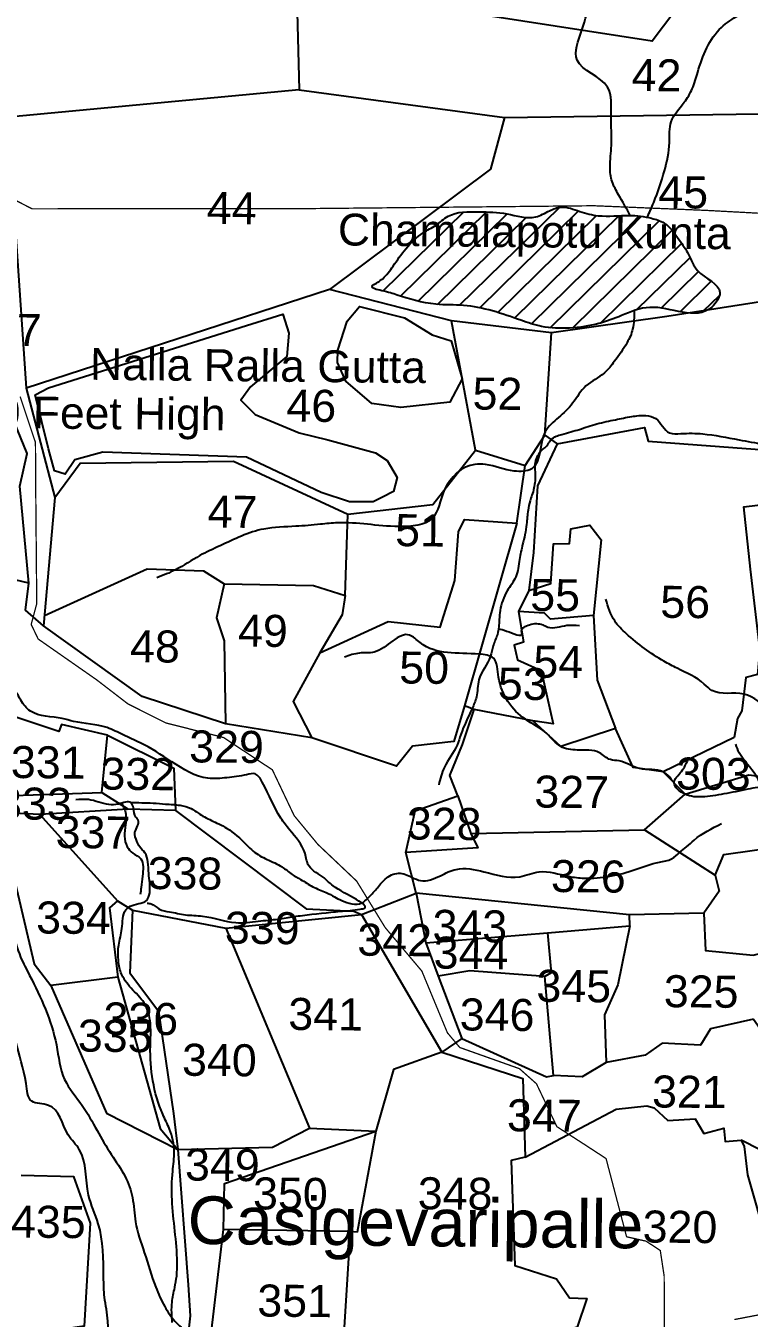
# Model space of a CAD drawing. Header units: feet. Extents: x 818823 to 828518, y 1577598 to 1585637.
# Drawn here: x 822001 to 822561, y 1581883 to 1582884 of the extents above; entities that cross this region are included whole.
import ezdxf
from ezdxf.enums import TextEntityAlignment as Align

# ---------------------------------------------------------------- set-up
doc = ezdxf.new("R2010")
doc.units = ezdxf.units.FT
doc.header["$LTSCALE"] = 15
doc.header["$MEASUREMENT"] = 0
doc.linetypes.add('HIDDEN2', pattern=[0.1875, 0.125, -0.0625])
for name, color, linetype in [('HILL', 17, 'Continuous'), ('PLOT', 7, 'Continuous'), ('PLOT NO', 7, 'Continuous'), ('ROADS', 6, 'HIDDEN2'), ('TANKS-STREAM', 4, 'Continuous'), ('TEXT', 1, 'Continuous')]:
    doc.layers.add(name, color=color, linetype=linetype)
doc.styles.get("Standard").update_dxf_attribs({"font": 'arial.ttf'})
doc.linetypes.add('DOTS', pattern='A,1e-06,-3,["●",Standard,S=3,R=0,X=-1.25,Y=-1.25],-3', length=6.000001)

msp = doc.modelspace()

# ---------------------------------------------------------------- hatches: boundary and pattern name
at = {"layer": 'TANKS-STREAM', "lineweight": -2}
h = msp.add_hatch(dxfattribs=at)
h.set_pattern_fill('ANSI31', color=256, scale=98.573289, angle=-0.5717)
h.set_pattern_definition([(44.4283038, (-3796.693, 30670.482), (-8.62536244, 8.79923047), [])])
edge = h.paths.add_edge_path()
edge.add_spline(control_points=[(822269.1, 1582683), (822269, 1582682.9), (822267.5, 1582680.5), (822279.8, 1582678.2), (822292.2, 1582673.8), (822315.3, 1582666.9), (822347.7, 1582668.6), (822374.9, 1582659.1), (822401.5, 1582649.7), (822422.2, 1582649.2), (822443.2, 1582652.2), (822463.3, 1582659.6), (822485.3, 1582669.6), (822504.9, 1582662.1), (822514.9, 1582661.3)], knot_values=[354.607472, 354.607472, 354.607472, 354.607472, 354.784823, 363.180441, 375.761171, 406.72425, 428.286437, 474.755262, 491.590928, 513.502617, 536.365879, 555.322927, 578.22164, 608.026717, 608.026717, 608.026717, 608.026717], degree=3, periodic=0)
edge.add_line((822514.9, 1582661.3), (822528.1, 1582663.4))
edge.add_spline(control_points=[(822528.1, 1582663.4), (822529.4, 1582664.1), (822534.3, 1582667.3), (822543.8, 1582682.2), (822520.1, 1582690.3), (822514.7, 1582706.8), (822506, 1582719.1), (822497.8, 1582731.2), (822482.9, 1582735.7), (822465.9, 1582738), (822446.9, 1582735.4), (822429.6, 1582739.7), (822416.9, 1582745.1), (822405.4, 1582740.4), (822392.6, 1582732.8), (822373.1, 1582739.3), (822351.2, 1582739.9), (822330.3, 1582740.3), (822318.6, 1582728.9), (822306, 1582723.2), (822294.8, 1582711.8), (822285.8, 1582698.9), (822278.3, 1582688), (822271.8, 1582684.4), (822269, 1582682.8)], knot_values=[0, 0, 0, 0, 4.676454, 17.593697, 42.008992, 56.340091, 69.883804, 87.612926, 98.139743, 115.540751, 139.7375, 154.611042, 169.690525, 179.015271, 190.79794, 213.435542, 235.392648, 259.703589, 271.284261, 283.093683, 301.40955, 318.292608, 331.014857, 340.592967, 340.592967, 340.592967, 340.592967], degree=3, periodic=0)
h.paths.add_polyline_path([(822234.1, 1582699.1), (822554.3, 1582695.9), (822554.8, 1582743.8), (822234.6, 1582747)], flags=9)

# ---------------------------------------------------------------- linework, layer by layer
at = {"layer": 'HILL', "lineweight": -2}
for points in [[(822249.4, 1582655.2), (822259.1, 1582666.5), (822293.8, 1582657.7), (822315.2, 1582644.4), (822330, 1582639.9), (822338.5, 1582610.4), (822329.1, 1582592.4), (822291.1, 1582588.3), (822268.5, 1582591.4), (822248.3, 1582608.5), (822242, 1582623.1), (822242.3, 1582632.7), (822249.4, 1582655.2)], [(822007.7, 1582598.1), (822018, 1582603.4), (822171.4, 1582651.7), (822199.7, 1582660.6), (822204.3, 1582645.7), (822202.6, 1582627.6), (822174.5, 1582604.3), (822167, 1582593.8), (822178.2, 1582582.8), (822212.2, 1582568.7), (822234.5, 1582563.1), (822271.5, 1582553), (822280.5, 1582547.2), (822288.1, 1582534.1), (822285.3, 1582523.1), (822276.8, 1582518.9), (822269.5, 1582515.2), (822251.2, 1582515.1), (822229.2, 1582522.5), (822171.5, 1582549.8), (822060.1, 1582553.6), (822038.6, 1582547.7), (822031, 1582536.7), (822022.8, 1582539.2), (822018.2, 1582556.2), (822007.7, 1582598.1)]]:
    msp.add_lwpolyline(points, dxfattribs=at)
at = {"layer": 'PLOT', "lineweight": -2}
for points in [[(821861.3, 1583146.8), (821900.5, 1583044.6), (821976.1, 1582812), (821991.2, 1582743.3), (822000.8, 1582603.2), (822023, 1582518.5), (822014.2, 1582419.2), (822000.3, 1582431.3), (822003, 1582452.2), (821996, 1582527.2), (822001.6, 1582552.5), (821984.3, 1582594.9), (821981.2, 1582714)], [(822511.3, 1582906), (822485.8, 1582872), (822210.2, 1582914.9), (822212.4, 1582834.2), (821976.1, 1582812)], [(822212.4, 1582834.2), (822371.4, 1582812.8), (822640.3, 1582816.7), (822699.8, 1582802)], [(822640.3, 1582816.7), (822678, 1582741.6), (822667, 1582685.3), (822497.2, 1582658.6), (822407.8, 1582646), (822330.2, 1582655.3), (822235.8, 1582679.6)], [(822371.4, 1582812.8), (822360.4, 1582772.7), (822235.8, 1582679.6), (822000.8, 1582603.2)], [(822023, 1582518.5), (822042.7, 1582545.2), (822161.5, 1582546.6), (822250, 1582505.6), (822315.9, 1582513), (822348.8, 1582555.2), (822330.2, 1582655.3)], [(822348.8, 1582555.2), (822387.4, 1582543.4), (822402.6, 1582566.9), (822407.8, 1582646)], [(822402.6, 1582566.9), (822412.2, 1582560.1), (822479.9, 1582572.7), (822482.7, 1582562.1), (822575.7, 1582555.3), (822592.5, 1582515.6), (822598, 1582401.8), (822569.2, 1582401.5), (822561.8, 1582463.1), (822556.8, 1582511.2), (822592.5, 1582515.6)], [(822412.2, 1582560.1), (822396.8, 1582527.6), (822393.9, 1582475.8), (822390.2, 1582446.4), (822382.2, 1582430.3), (822386, 1582406.5), (822378.9, 1582404.1), (822381.3, 1582392.7), (822399.7, 1582384.5), (822409.1, 1582343.1), (822393.4, 1582345.5)], [(822003, 1582452.2), (821923.4, 1582470.9), (821871.6, 1582537.4)], [(822247.8, 1582442.6), (822245.5, 1582427.6), (822228.4, 1582398.1), (822281.3, 1582422.5), (822321.5, 1582418.2), (822332.8, 1582454.2), (822335.6, 1582491.8), (822340.4, 1582501.6), (822380.8, 1582498.6), (822387.4, 1582543.4)], [(822014.9, 1582427.2), (822094.6, 1582463.3), (822138.3, 1582461.7), (822154.2, 1582451.7), (822223.3, 1582450.3), (822247.8, 1582442.6), (822250, 1582505.6)], [(822380.8, 1582498.6), (822340.3, 1582357.2)], [(822390.2, 1582446.4), (822407.2, 1582451.9), (822409.2, 1582482.5), (822421.6, 1582482.8), (822422.8, 1582494.3), (822437.5, 1582497), (822446.2, 1582485.6), (822440.3, 1582427.2), (822406.9, 1582424.2), (822402.3, 1582429), (822382.2, 1582430.3)], [(822154.2, 1582451.7), (822148.2, 1582425.3), (822154.3, 1582407.6), (822155.2, 1582343.2)], [(822440.3, 1582427.2), (822443.2, 1582377), (822457.4, 1582339.6)], [(822116.4, 1582276), (822217.6, 1582200), (822254.7, 1582198.2), (822260.6, 1582195.4), (822302.8, 1582212.1), (822295, 1582243.5), (822302.1, 1582275.7), (822335.1, 1582287.5), (822329, 1582303.3), (822338.7, 1582327.1), (822347.9, 1582354.4), (822340.3, 1582357.2), (822332.1, 1582329.5), (822300.1, 1582325.9), (822287.8, 1582310.3), (822222.2, 1582332.3), (822155.2, 1582343.2), (822090.7, 1582364.4), (822014.2, 1582419.2)], [(822228.4, 1582398.1), (822207.5, 1582360.6), (822222.2, 1582332.3)], [(822569.2, 1582401.5), (822567.2, 1582381.5), (822558.2, 1582379.2), (822555.2, 1582353.3), (822551.8, 1582347.3), (822549.3, 1582332.7), (822494.3, 1582306), (822471.1, 1582309.3), (822457.4, 1582339.6), (822414.9, 1582325.7), (822393.4, 1582345.5), (822347.9, 1582354.4)], [(822511.2, 1582288.7), (822560.7, 1582303.7), (822602.1, 1582298.4), (822644.5, 1582313.4), (822678.2, 1582326.5), (822666.2, 1582348.4), (822652.1, 1582344.4), (822638.4, 1582365.8)], [(821975.4, 1582287.1), (822059.3, 1582289.9), (822063.9, 1582334.3), (822028.2, 1582342.8), (822026.2, 1582337.3), (821988.1, 1582349.8)], [(822063.9, 1582334.3), (822115.3, 1582308.8), (822116.4, 1582276), (822079.7, 1582277.1)], [(822534.4, 1582226.1), (822541.2, 1582242.1), (822641.7, 1582256.2), (822678.4, 1582249.7), (822686.7, 1582256.3), (822656.4, 1582283.3), (822644.5, 1582313.4)], [(822345.2, 1582258.3), (822479.8, 1582261.2), (822511.2, 1582288.7), (822494.3, 1582306)], [(822059.3, 1582289.9), (822079.7, 1582277.1), (822011.4, 1582273), (821975.6, 1582274.8)], [(822335.1, 1582287.5), (822345.2, 1582258.3), (822350.6, 1582247.1), (822295, 1582243.5)], [(822011.4, 1582273), (822071.6, 1582206.2), (822065.3, 1582200.6), (822071.7, 1582147), (822019.9, 1582140.6)], [(822479.8, 1582261.2), (822534.4, 1582226.1), (822537.6, 1582213.6), (822525.7, 1582196.6), (822468.1, 1582195.3), (822302.8, 1582212.1)], [(821986.7, 1582244.2), (822007, 1582157.3), (822019.9, 1582140.6), (822063, 1582041.7), (822118.2, 1582013.4), (822126.2, 1581908.7), (822127.8, 1581884.6), (822123.8, 1581847.4), (822141.6, 1581849.1), (822145.8, 1581836.1), (822036.7, 1581712), (821972.7, 1581620.2)], [(822071.6, 1582206.2), (822083.3, 1582198.9), (822081.2, 1582150.3), (822103.4, 1582120.7), (822115, 1582041.5), (822118.2, 1582013.4)], [(822302.8, 1582212.1), (822310.4, 1582173.7), (822319.9, 1582147.7), (822338.2, 1582099.6), (822322.7, 1582088.9)], [(822083.3, 1582198.9), (822155.5, 1582184.9), (822260.6, 1582195.4)], [(822260.6, 1582195.4), (822322.7, 1582088.9), (822285.4, 1582075.5), (822271.7, 1582027.7)], [(822310.4, 1582173.7), (822404.7, 1582181.4), (822468.4, 1582186.7), (822468.2, 1582195.3)], [(822525.7, 1582196.6), (822527, 1582167.6), (822563.9, 1582164), (822598.4, 1582172.9), (822620.3, 1582176.6), (822626.1, 1582186.5), (822638.8, 1582187.8), (822645.4, 1582173.8), (822645.8, 1582164.5)], [(822155.5, 1582184.9), (822220.4, 1582029.9)], [(822468.4, 1582186.7), (822459.2, 1582141.1), (822448.7, 1582117.9), (822450, 1582080.8), (822431.6, 1582069.7), (822409.2, 1582070.7), (822402.6, 1582147.4), (822344.4, 1582151.9), (822319.9, 1582147.7)], [(822404.7, 1582181.4), (822407.4, 1582150.4), (822402.6, 1582147.4)], [(822071.7, 1582147), (822104.7, 1582029.8), (822118.2, 1582013.4)], [(822564.2, 1582114.5), (822530.8, 1582106.9), (822523.2, 1582094.2), (822493.4, 1582095.8), (822480.3, 1582086.6), (822450, 1582080.8)], [(822564.2, 1582114.5), (822577.1, 1582096.1), (822581.6, 1582021), (822569.5, 1582013.3), (822554.6, 1582020.7)], [(822338.2, 1582099.6), (822403.8, 1582069.9), (822409.2, 1582070.7)], [(822322.7, 1582088.9), (822385.6, 1582068.4), (822387.4, 1582007.5), (822376.5, 1582005.1), (822379.3, 1581923.6), (822411.6, 1581913.2), (822421.8, 1581898.5), (822435, 1581898.1), (822427.5, 1581875.9), (822392.1, 1581863.7), (822369.6, 1581851.8), (822297.8, 1581843.5), (822245.9, 1581855.3)], [(822387.4, 1582007.5), (822457.8, 1582044.8), (822481.7, 1582047.3), (822487.3, 1582045.8), (822497.9, 1582035.9), (822519, 1582037.2), (822525.7, 1582026), (822541.1, 1582029.9), (822542.2, 1582019.8), (822554.6, 1582020.7), (822557.1, 1582015.7), (822559.5, 1581994), (822574.4, 1581942.3)], [(822118.2, 1582013.4), (822191.5, 1582015.2), (822220.4, 1582029.9), (822271.7, 1582027.7)], [(822141.6, 1581849.1), (822153.6, 1581951.5), (822154.5, 1581987.1), (822271.7, 1582027.7), (822257.3, 1581949.4), (822251.9, 1581950), (822153.6, 1581951.5)], [(821997, 1581993.5), (822037.4, 1581992.6), (822050.3, 1581956.5), (822045.8, 1581876.6), (822015.5, 1581872.2), (822005.8, 1581753.5), (821945.2, 1581685.1)], [(822251.9, 1581950), (822245.9, 1581855.3), (822195.9, 1581855.6), (822141.6, 1581849.1)]]:
    msp.add_lwpolyline(points, dxfattribs=at)
at = {"layer": 'ROADS', "linetype": 'DOTS', "lineweight": -2, "ltscale": 0.15, "const_width": 1}
msp.add_lwpolyline([(821937.6, 1582777), (822005.4, 1582742.1), (822220.8, 1582742.3), (822440.5, 1582744.5), (822527.6, 1582740.9), (822692.7, 1582732), (822842.5, 1582699.7), (822954.7, 1582680.1), (823064.3, 1582683), (823124.4, 1582684.6), (823201.3, 1582696.3), (823225.9, 1582703.7), (823260.4, 1582740.7), (823331.4, 1582769.6), (823479.5, 1582788.3), (823501.6, 1582794.9), (823564, 1582796.6), (823660.8, 1582783.7), (823781, 1582808.5), (823805.7, 1582810.5), (823907.3, 1582864.5), (823920.2, 1582900.5)], dxfattribs=at)
at = {"layer": 'ROADS', "lineweight": -2, "ltscale": 10, "const_width": 1}
for points in [[(821996.1, 1582596.7), (822008, 1582561.2), (822008.3, 1582514.5), (822009, 1582436.3), (822004.7, 1582420.2), (822010.1, 1582408.9), (822055.4, 1582377.3), (822079.7, 1582358.6), (822109, 1582343.9), (822153.7, 1582332.6), (822191.5, 1582307.6), (822208.4, 1582272.1), (822226.8, 1582249.8), (822247.6, 1582230.1), (822256.8, 1582221.4), (822278.9, 1582185.4), (822307.3, 1582151.7), (822327.1, 1582103.9), (822336.7, 1582092.5), (822382.9, 1582076.1), (822396.1, 1582064.4), (822411.9, 1582031.2), (822431.9, 1582018.3), (822450, 1582006.5), (822465.9, 1581945.9), (822481, 1581942.5), (822492, 1581935.3), (822495, 1581915.5), (822495.3, 1581865.6)], [(822549.4, 1581881.8), (822579.2, 1581887.5), (822617, 1581886.7), (822646.4, 1581896.9), (822657.6, 1581893.1), (822666.2, 1581880.7)]]:
    msp.add_lwpolyline(points, dxfattribs=at)
at = {"layer": 'TANKS-STREAM', "lineweight": -2}
for points in [[(821520.6, 1582579.8), (821521.4, 1582582.9), (821531.9, 1582590.5), (821546.6, 1582598), (821557.8, 1582604.8), (821564.5, 1582616.2), (821569.4, 1582624.1), (821573.3, 1582629.7), (821596.6, 1582652.9), (821607, 1582655.3), (821619.2, 1582657.2), (821622.7, 1582659.3), (821621.4, 1582667.3), (821617.3, 1582673.2), (821620.2, 1582685.4), (821627.7, 1582704.7), (821638.7, 1582721), (821646.4, 1582733.7), (821653.2, 1582746.5), (821664.2, 1582765.9), (821691.3, 1582793.4), (821702.9, 1582810.6), (821703.1, 1582832.9), (821700.2, 1582854.4), (821698.7, 1582873.6), (821694.6, 1582885.4), (821678.3, 1582924.4), (821670.1, 1582940.1), (821657.7, 1582955.5), (821647.4, 1582968.5), (821635.4, 1582984.2), (821631, 1582997.1), (821628.5, 1583019.4), (821622.8, 1583037.8), (821623.1, 1583062.2), (821623.4, 1583097.2), (821625.8, 1583117.7), (821637.2, 1583139.3), (821662.9, 1583155.1), (821674.6, 1583160), (821680.9, 1583176.6), (821693.9, 1583190.9), (821712.3, 1583203.5), (821727.5, 1583213.4), (821752, 1583214.8), (821763.7, 1583216.9), (821783.7, 1583222.3), (821802.6, 1583218.2), (821815.4, 1583215.8), (821826, 1583220.7), (821848.7, 1583258.6), (821849.1, 1583299.2), (821854.4, 1583331.9), (821861.4, 1583362.4), (821866.6, 1583383.4), (821868.5, 1583405.6), (821870.3, 1583415.1), (821867.6, 1583417.1), (821881.2, 1583440.9), (821892.1, 1583477.4), (821897.3, 1583499.1), (821914.7, 1583511.7), (821924.9, 1583535.4), (821930.8, 1583567.1), (821938.9, 1583592.5), (821949.6, 1583605.8), (821975.3, 1583611.4), (821990.5, 1583633.5), (822006.3, 1583656.1), (822027.1, 1583673.1), (822051.7, 1583685.1), (822067.9, 1583693.8), (822087.5, 1583710.3), (822109, 1583738.9), (822114.1, 1583754.4), (822132.3, 1583784.7), (822145.9, 1583807.9), (822156.1, 1583828.9), (822158.1, 1583853.9), (822143.4, 1583886.8), (822136.2, 1583898), (822131.9, 1583913), (822138.8, 1583931.3), (822147.8, 1583942.3)], [(822468.8, 1582737), (822459.7, 1582753), (822454.7, 1582763.2), (822453.1, 1582774.4), (822454.2, 1582791.1), (822453.9, 1582814), (822451.1, 1582836.3), (822427.6, 1582857.3), (822431.2, 1582880.5), (822447.9, 1582925.2), (822458.1, 1582938.7), (822479.6, 1582960.2), (822488, 1582969.8), (822504.8, 1582980.3), (822516.2, 1582993.8), (822525.8, 1583006.2), (822537.8, 1583022.1), (822584.4, 1583055.4), (822608.3, 1583111.8), (822608, 1583140.8), (822630.8, 1583170.2), (822656.5, 1583194.3), (822676.9, 1583211.2), (822697.2, 1583230.1)], [(822481.9, 1582735.5), (822486.9, 1582747), (822495.2, 1582771.5), (822499.1, 1582793.5), (822500.4, 1582809.6), (822510.5, 1582824.6), (822516.8, 1582835.1), (822521, 1582847.9), (822539.3, 1582882.6), (822553, 1582892), (822588.6, 1582914.7), (822599.5, 1582933.6), (822622.1, 1582959.1), (822630.8, 1582981.4), (822636.9, 1583000.7), (822657.7, 1583027.8), (822659, 1583042.5), (822672.7, 1583058.8), (822690.6, 1583080.7), (822700.7, 1583095.3), (822722.9, 1583114), (822735.4, 1583147.3), (822741.4, 1583159.3), (822751.4, 1583166.2), (822760.3, 1583177.1), (822763.3, 1583188.8), (822764.5, 1583196.2), (822769.1, 1583215.2)], [(821218.1, 1582799.8), (821211, 1582802.5), (821191.2, 1582806.9), (821183.4, 1582808.6), (821178, 1582805.6), (821172.6, 1582801.2), (821164.7, 1582799.7), (821151.4, 1582806.5), (821134.7, 1582818.7), (821121.6, 1582829.4), (821111.9, 1582844.1), (821093.6, 1582871.7), (821081.3, 1582895.3), (821069.7, 1582909), (821072.1, 1582920.9), (821044.6, 1582943.9), (821010.2, 1582942.4), (820993.2, 1582942.3), (820972.9, 1582946.2), (820947.3, 1582950.1), (820931.3, 1582942.7), (820904.3, 1582931.7), (820885, 1582913.2), (820883, 1582898.6), (820898.7, 1582872.4), (820905.7, 1582865.3), (820911.7, 1582846.9), (820919.4, 1582832.5), (820928.2, 1582817.6), (820947.2, 1582783.7), (820958.8, 1582770.8), (820977.9, 1582747.4), (821000.7, 1582725.3), (821017.4, 1582698), (821023.8, 1582687.3), (821033.6, 1582666.9), (821055.4, 1582653.1), (821075.4, 1582649.3), (821094.5, 1582650.1), (821115.6, 1582642.9), (821133.5, 1582628.9), (821142.5, 1582621.2), (821164.9, 1582616.5), (821179.3, 1582613.3), (821197.5, 1582609.2), (821211.6, 1582605.1), (821220.2, 1582602.7), (821240.1, 1582592.6), (821289.6, 1582574.6), (821297.5, 1582567.9), (821330.4, 1582558), (821358.7, 1582550.2), (821380.7, 1582534.5), (821403.6, 1582528.5), (821429, 1582522), (821460.2, 1582513.7), (821486, 1582512.6), (821511, 1582505.3), (821538.5, 1582499.2), (821570.2, 1582500.1), (821598.1, 1582491.5), (821613.1, 1582484.7), (821640.2, 1582480.7), (821662.7, 1582476.7), (821710, 1582451.4), (821734.2, 1582447.4), (821755, 1582440.5), (821785.3, 1582423.1), (821847.3, 1582404.1), (821881.2, 1582371.7), (821906.9, 1582350.6), (821934.6, 1582332.8), (821949, 1582312.6), (821956.9, 1582303), (821970.1, 1582275), (821973.7, 1582262), (821973.5, 1582237.9), (821983.2, 1582212.3), (821990.6, 1582195.2), (821991.3, 1582182.2), (821996.5, 1582162.6), (822003.5, 1582148.3), (822024.2, 1582094.5), (822030.6, 1582067.7), (822044.2, 1582047.6), (822055.7, 1582028.3), (822066.7, 1582009.8), (822077.4, 1581992.6), (822083.1, 1581976.3), (822085.5, 1581957.5), (822092.3, 1581933.7), (822101.2, 1581906.9), (822108.2, 1581891.8), (822116, 1581880.5), (822125.9, 1581871.7)], [(822269, 1582682.8), (822277, 1582688), (822285, 1582697.7), (822295, 1582711.2), (822308.3, 1582723.6), (822318.3, 1582729.5), (822327.6, 1582736.3), (822351.5, 1582739.8), (822373.2, 1582738.2), (822395.5, 1582735.9), (822406.2, 1582740.6), (822415.1, 1582743.4), (822429.7, 1582740.1), (822444, 1582736.8), (822468.1, 1582737), (822485.2, 1582734.8), (822495, 1582731.1), (822506.7, 1582718.1), (822513.9, 1582706.7), (822520.9, 1582694.3), (822538.1, 1582677.3), (822531.9, 1582666), (822483.8, 1582665.8), (822462, 1582659.4), (822444.3, 1582653.2), (822421.8, 1582649.8), (822400.1, 1582651), (822384.1, 1582655.8), (822339.5, 1582667.3), (822318.1, 1582668.2), (822288.2, 1582675.3), (822276.2, 1582678.7), (822269, 1582682.8), (822269.1, 1582683)], [(822471.7, 1582663.2), (822470.6, 1582648.9), (822466.3, 1582638.5), (822456.4, 1582623.9), (822448.8, 1582615), (822434.4, 1582605), (822424.1, 1582591.5), (822413.1, 1582580.4), (822402.8, 1582569.4), (822392.4, 1582540.8), (822378.8, 1582539), (822356.7, 1582544.1), (822348.4, 1582544.2), (822324.7, 1582524.2), (822315.5, 1582502.4), (822289.5, 1582496), (822242.1, 1582498.9), (822228.8, 1582497.8), (822209.6, 1582496.2), (822184.9, 1582494.1), (822151, 1582481.1), (822135.3, 1582473.5), (822116.5, 1582462.5), (822102.1, 1582456.4)], [(822094.6, 1582204.3), (822097.6, 1582203.8), (822103.7, 1582199.8), (822111.9, 1582197.6), (822124.1, 1582195.3), (822137.4, 1582194.3), (822163.2, 1582189.2), (822180.6, 1582190.4), (822195.9, 1582192), (822208.3, 1582194), (822214.8, 1582194.8), (822244, 1582198), (822259.6, 1582199.6), (822261.6, 1582200), (822238.5, 1582217.8), (822231.6, 1582223.8), (822219.9, 1582233), (822216.8, 1582242.8), (822204.9, 1582261.1), (822198.1, 1582270.2), (822183.7, 1582298.1), (822178.2, 1582304.4), (822171.6, 1582303.8), (822156.3, 1582301.5), (822141.6, 1582301), (822113.6, 1582313.8), (822089, 1582328.6), (822075.9, 1582334.6), (822063.5, 1582340.3), (822037.5, 1582345.1), (822028.8, 1582347.3), (822004.1, 1582353.1), (821996.6, 1582361.5), (821992.8, 1582367.8), (821985.9, 1582372.7), (821950.5, 1582388.9), (821939.1, 1582396.3), (821920.7, 1582406.9), (821909.7, 1582414.6), (821903.8, 1582419.6), (821900.1, 1582430.4), (821900.3, 1582447.1), (821893.5, 1582467.3), (821888.3, 1582474.3), (821880.8, 1582486.2), (821874.3, 1582491.5), (821863.1, 1582493.3), (821844, 1582492.8), (821832.8, 1582488.4), (821819.2, 1582486.8), (821801.4, 1582489), (821789.1, 1582508.9), (821780.6, 1582522.2), (821773, 1582530.6), (821763.6, 1582536.9), (821727.6, 1582550.2), (821714.1, 1582552.7), (821700.9, 1582560.5), (821693.7, 1582566.5), (821683.3, 1582576.3), (821667.1, 1582591.1), (821661.6, 1582599.5), (821657.1, 1582603.3), (821626.2, 1582601.9), (821620.2, 1582593.6), (821614.9, 1582589.2), (821605.8, 1582582.3), (821596.7, 1582575.8), (821590.7, 1582571), (821585.1, 1582566.5), (821577, 1582561.4), (821571.9, 1582556.7), (821554.9, 1582562.4), (821535.4, 1582563.7), (821528.6, 1582573.5), (821511.3, 1582582), (821496.7, 1582586.3), (821486, 1582591.3), (821470.3, 1582591.8)], [(822758.6, 1582611.9), (822745.1, 1582601.7), (822730.6, 1582590.6), (822723.1, 1582580.5), (822717.9, 1582572.8), (822713.1, 1582566.4), (822704.5, 1582554.7), (822698.7, 1582545.9), (822691.1, 1582522.8), (822668.2, 1582503.5), (822652.9, 1582491.2), (822638.7, 1582481.1), (822628.3, 1582473.6), (822610.4, 1582465.1), (822595.2, 1582458.7), (822581.5, 1582449.2), (822585.7, 1582431.3), (822590.4, 1582418.3), (822597.6, 1582410.8), (822598, 1582401.8), (822602.4, 1582392.7), (822606.8, 1582383.4), (822609.3, 1582378), (822605.1, 1582368.9), (822606.6, 1582355.9), (822611.9, 1582348.9), (822610.8, 1582344), (822598.9, 1582345.2), (822581.6, 1582351.9), (822578.4, 1582353.5), (822556.7, 1582366.2), (822532, 1582369.1), (822526.1, 1582374), (822505.1, 1582386.2), (822494.8, 1582391.7), (822465.8, 1582413), (822456.7, 1582422.9), (822449.8, 1582439.7)], [(822394.7, 1582542.8), (822398.6, 1582553.3), (822404.8, 1582559.5), (822407.5, 1582563.4), (822415.8, 1582567.4), (822429.3, 1582571.3), (822442.9, 1582575.5), (822457.2, 1582578.8), (822469.9, 1582581.2), (822480.8, 1582582), (822488.5, 1582579.6), (822499.1, 1582568.6), (822508, 1582568), (822524.9, 1582567.8), (822553, 1582563.2), (822571.9, 1582559.3), (822580.2, 1582556), (822587.9, 1582548.2), (822591.8, 1582538.4), (822595.6, 1582522.9), (822601.6, 1582503.7), (822605.1, 1582484.4), (822607.9, 1582464.1), (822606.7, 1582462.4)], [(822394.7, 1582542.8), (822395, 1582531.3), (822392.6, 1582520.3), (822391.1, 1582515.9), (822389.6, 1582508.7), (822388.4, 1582497.7), (822387.1, 1582489.6), (822385.4, 1582482.2), (822383, 1582470.6), (822380.1, 1582457), (822373.4, 1582446.1), (822368, 1582431), (822367.3, 1582424.1), (822365.8, 1582412.5), (822362.6, 1582403.7), (822360.5, 1582395.5), (822351.5, 1582377.3), (822349.6, 1582364), (822346.2, 1582355), (822337.5, 1582334.9), (822334.6, 1582326.8), (822324.8, 1582309.6), (822320.4, 1582295.9)], [(821541.9, 1581158.6), (821556.1, 1581166.1), (821566.4, 1581173.1), (821585.3, 1581198.9), (821596.2, 1581209), (821602.5, 1581219.4), (821608.5, 1581226.4), (821613.7, 1581234.2), (821635.3, 1581259.4), (821646.2, 1581272.1), (821649.2, 1581290.7), (821653.8, 1581301.4), (821664.7, 1581309.8), (821675.5, 1581320.1), (821678.5, 1581330.8), (821696.2, 1581367.1), (821705, 1581391.4), (821692.9, 1581406.4), (821705.2, 1581409.5), (821715.6, 1581407.6), (821726.5, 1581410.6), (821738.4, 1581422.3), (821753.5, 1581442.4), (821768.2, 1581461.3), (821780.5, 1581471.1), (821801.5, 1581487.2), (821828.6, 1581525.6), (821852, 1581547.9), (821866.1, 1581563.6), (821876.7, 1581576.2), (821888.1, 1581591.9), (821902.8, 1581607.6), (821912.4, 1581613.8), (821922, 1581625.9), (821940.5, 1581657.2), (821958.8, 1581678.2), (821971.6, 1581693.9), (821984, 1581708.3), (821993.2, 1581723.5), (821997.8, 1581734.4), (822020.2, 1581754.5), (822030.4, 1581772.9), (822037, 1581793.6), (822043.4, 1581808.9), (822057.8, 1581845.3), (822064.1, 1581880.5), (822061.5, 1581899.1), (822060.8, 1581914.5), (822056.7, 1581956), (822049.2, 1581978.2), (822041.9, 1582013.5), (822033.4, 1582024.9), (822018.2, 1582047.7), (822005.1, 1582051), (822000.7, 1582064.6), (821992.9, 1582097.2), (821987.3, 1582120.7), (821981.4, 1582132.5), (821971.7, 1582155.6), (821958.8, 1582179.7), (821947.7, 1582196.6), (821943.8, 1582215.1), (821941.4, 1582248.6), (821941.6, 1582266.7), (821930.9, 1582287.1), (821913, 1582310.7), (821891.1, 1582333.1), (821856.9, 1582355.1), (821833.6, 1582377.5), (821820.6, 1582388.9), (821796.2, 1582400.5), (821778.2, 1582406.1), (821759.7, 1582411.2), (821739.8, 1582415.1), (821724.9, 1582415.2), (821706.7, 1582407.3), (821660.4, 1582386.1), (821633.7, 1582385), (821610.6, 1582379.8), (821591.6, 1582380.4), (821564.1, 1582389.3), (821553.2, 1582393.5), (821534.7, 1582396.4), (821519.4, 1582402.8), (821508.2, 1582413.3), (821499.6, 1582420.7), (821486.1, 1582423.5), (821465.3, 1582424.6), (821459, 1582428.8), (821451.8, 1582435.6), (821427.4, 1582441.7), (821409.4, 1582443.7), (821388.5, 1582443.9), (821344.2, 1582453), (821328.9, 1582447.8), (821314.6, 1582448.2), (821287.2, 1582445.7), (821275.7, 1582437.2), (821269.6, 1582429.7), (821258.4, 1582419.9), (821247.6, 1582416.2), (821239.6, 1582410), (821236.3, 1582398.6), (821234.6, 1582388.5), (821234.8, 1582381.2), (821240.8, 1582345.4), (821246.2, 1582325.6), (821244.5, 1582301.3), (821230.4, 1582269.5), (821222.7, 1582256.4), (821215, 1582246.3), (821206.7, 1582235.3), (821202.6, 1582225.2), (821192.3, 1582210.6), (821185.5, 1582196.4), (821173, 1582169.9), (821170.9, 1582158.3), (821166.7, 1582145.1), (821150.3, 1582128), (821144, 1582113.4), (821134.8, 1582103.9), (821128.1, 1582089.7), (821120.3, 1582073.1), (821110.5, 1582056.9), (821105.8, 1582050.4), (821101.2, 1582041.8), (821097.1, 1582035.3), (821092.9, 1582028.7), (821087.9, 1581989.3), (821081.7, 1581980.8), (821077.5, 1581963.6), (821075.8, 1581946.9), (821073.2, 1581934.7), (821072, 1581921.6), (821071.9, 1581909.4), (821072.3, 1581899.2), (821072.2, 1581890.6), (821070.5, 1581875.9), (821068.9, 1581863.8), (821067.7, 1581850.6), (821063.6, 1581842), (821060.5, 1581834.5), (821056.6, 1581809.9), (821050.8, 1581802.1), (821047.8, 1581797.1), (821040, 1581793.2), (821030.7, 1581791.8), (821019.5, 1581790.9), (821008.7, 1581791.3), (820996.5, 1581795.6), (820986.3, 1581797.7), (820973.8, 1581798.8), (820962.6, 1581801.7), (820949.6, 1581805.8), (820939.6, 1581803.7), (820933.4, 1581802.2), (820926.6, 1581804.1), (820891.7, 1581794.1), (820883.4, 1581790), (820871.1, 1581787.1), (820866.3, 1581784.7), (820855.8, 1581784.3), (820834.4, 1581786.5), (820821.4, 1581786.1), (820791.7, 1581791.4), (820772.9, 1581790.6), (820762.9, 1581789.2), (820746.6, 1581775), (820737.1, 1581773.6), (820723.8, 1581766), (820720, 1581762.8), (820715, 1581760.4), (820706.2, 1581755.7), (820697.9, 1581750.6), (820690.1, 1581743.7), (820678.3, 1581738.8), (820671.2, 1581732.1), (820668.4, 1581728.4), (820665.4, 1581724.4), (820657.1, 1581718.5), (820644.4, 1581720.1)], [(822502.7, 1582297.4), (822494.3, 1582306), (822475.8, 1582308.6), (822460.1, 1582314.5), (822453.4, 1582315.5), (822444.9, 1582320.8), (822427.7, 1582322.9), (822414.9, 1582325.7), (822404.2, 1582335.6), (822387.6, 1582346.7), (822366.8, 1582379.3), (822362.7, 1582394.1), (822351.8, 1582397.2), (822305.9, 1582406.1), (822297.8, 1582411.9), (822270.5, 1582398.8), (822259, 1582398), (822247.5, 1582394.8)], [(822366.7, 1582417), (822372.9, 1582415.1), (822384.9, 1582413.3), (822384.6, 1582414.9), (822390.7, 1582420), (822400.9, 1582419.9), (822404.8, 1582418.2), (822419.7, 1582419.5), (822429.3, 1582419.4)], [(822570.8, 1582294), (822566.2, 1582303), (822553.2, 1582320.7), (822550.4, 1582327.4)], [(822761.5, 1582310.7), (822744.7, 1582307), (822735.8, 1582298.4), (822726.6, 1582290.8), (822697.9, 1582287.8), (822678.7, 1582281.8), (822660.4, 1582279.7), (822646.6, 1582285.4), (822635.5, 1582304.2), (822625.4, 1582295.7), (822615.3, 1582295.8), (822602.1, 1582298.4), (822590.9, 1582294.6), (822567.5, 1582293.9), (822559.8, 1582292.5), (822541.2, 1582288.9), (822524.4, 1582286.6), (822511.2, 1582288.7), (822502.7, 1582297.4), (822508.4, 1582306.4), (822513.5, 1582315.3)], [(822113.9, 1581879.5), (822113.8, 1581895.2), (822115.9, 1581906.6), (822117.4, 1581915.5), (822117.8, 1581926.1), (822113.8, 1581974.6), (822114.3, 1581996.6), (822115.5, 1582012), (822111.8, 1582029.3), (822106.6, 1582040.8), (822097, 1582093.7), (822096.1, 1582117.2), (822092.1, 1582127), (822082.2, 1582138.4), (822074.2, 1582150.5), (822072.2, 1582160.7), (822072.5, 1582171.8), (822075, 1582184.6), (822078, 1582199.1), (822081.3, 1582201.9), (822093.9, 1582206.3), (822096.5, 1582220), (822095.7, 1582227.4), (822095.1, 1582236.3), (822092.8, 1582243.3), (822088.7, 1582248.1), (822086.6, 1582252.2), (822085.1, 1582259.2), (822087.6, 1582268.5), (822085.7, 1582270.9), (822084, 1582278.1), (822082.1, 1582282), (822072.3, 1582281), (822064.9, 1582280.6), (822049, 1582284.5), (822039.2, 1582284.4)], [(822074.9, 1582281.3), (822077.4, 1582275.9), (822077.8, 1582265.2), (822077, 1582256.1), (822079.1, 1582248), (822083.4, 1582243), (822089.5, 1582238.6), (822090.9, 1582225.3), (822089.9, 1582216.5), (822089.2, 1582210.9)], [(822081.7, 1582282.3), (822090.3, 1582282.1), (822099.2, 1582281.8), (822108.8, 1582281.1), (822120, 1582280.1), (822128.5, 1582277.6), (822134.2, 1582274), (822139, 1582271.1), (822150, 1582265.7), (822156.1, 1582262.4), (822171.4, 1582249.6), (822176.7, 1582244.6), (822187.4, 1582238.2), (822199, 1582232.4), (822206.8, 1582226.6), (822213.4, 1582222.7), (822222.9, 1582217), (822233.2, 1582212.5), (822239.6, 1582209.2), (822245.2, 1582206.4), (822260.8, 1582204.5), (822265.3, 1582208), (822272.1, 1582215.3), (822279, 1582223), (822289.2, 1582227.5), (822299.8, 1582224.3), (822306.3, 1582221.8), (822321.7, 1582225.6), (822333.8, 1582230.5), (822355.4, 1582228.7), (822383.1, 1582224.8), (822398.2, 1582228.6), (822421.1, 1582225.1), (822433, 1582223.7), (822472.6, 1582230.3), (822491.3, 1582236.1), (822500.8, 1582238.6), (822507.1, 1582243.7), (822512.3, 1582247.9), (822518.3, 1582253.2), (822539.3, 1582265.9)], [(822575.2, 1581884.1), (822566.9, 1581872.8), (822561.6, 1581859.5), (822553.3, 1581849.2), (822549, 1581843), (822539.7, 1581830.1), (822535.7, 1581819.4), (822534.7, 1581812.2), (822530.6, 1581800.8), (822530.8, 1581790.7), (822530.4, 1581780), (822530.2, 1581761.5), (822527.5, 1581752), (822524.8, 1581742.6), (822524.4, 1581732.9), (822523.6, 1581723.7), (822523.5, 1581709.1), (822517.5, 1581696.4), (822501.1, 1581685.2), (822489.2, 1581676.8), (822480.7, 1581668.1), (822474.8, 1581664.3), (822460, 1581660.5), (822449.6, 1581659), (822439.1, 1581655.8), (822427.8, 1581649.9)]]:
    msp.add_spline(points, degree=3, dxfattribs=at)

# ---------------------------------------------------------------- texts
at = {"layer": 'PLOT NO', "lineweight": -2}
for s, p in [('42', (822489.1, 1582845.6)), ('45', (822509.8, 1582754.9)), ('44', (822160, 1582742.6)), ('37', (821993.5, 1582648.3)), ('52', (822365.9, 1582598.9)), ('46', (822221.7, 1582589.6)), ('47', (822160.7, 1582507.5)), ('51', (822305.9, 1582493.1)), ('55', (822410.6, 1582442.9)), ('56', (822511.3, 1582437.6)), ('49', (822184.2, 1582415.3)), ('48', (822100.6, 1582403.2)), ('54', (822413, 1582391.2)), ('50', (822309.1, 1582386.7)), ('53', (822385.5, 1582374.2)), ('329', (822156, 1582325.5)), ('331', (822017.9, 1582313.4)), ('332', (822087.3, 1582304.4)), ('303', (822533.2, 1582304.5)), ('327', (822423.4, 1582290.5)), ('333', (822007.2, 1582281.4)), ('328', (822324.6, 1582265.8)), ('337', (822052.6, 1582259.2)), ('338', (822123.9, 1582227.4)), ('326', (822436.3, 1582225.1)), ('334', (822037.5, 1582193)), ('339', (822183.7, 1582185.1)), ('343', (822344.5, 1582186.5)), ('342', (822286.3, 1582175.8)), ('344', (822345.4, 1582165.8)), ('345', (822425, 1582140.1)), ('325', (822523.7, 1582135.9)), ('336', (822089.6, 1582114.8)), ('341', (822232.8, 1582118.3)), ('346', (822365.6, 1582117.9)), ('335', (822069.8, 1582101.5)), ('340', (822150.5, 1582082.8)), ('321', (822514.6, 1582058.2)), ('347', (822402.2, 1582039.8)), ('349', (822152.8, 1582001.6)), ('350', (822205.5, 1581979.3)), ('348', (822333.1, 1581979.4)), ('435', (822018, 1581957.5)), ('320', (822507.3, 1581953.6)), ('351', (822208.8, 1581896.3))]:
    msp.add_text(s, height=24.81, rotation=359.4283, dxfattribs=at).set_placement(p, align=Align.MIDDLE_CENTER)
at = {"layer": 'TEXT', "color": 7, "lineweight": -2}
for s, p in [('Chamalapotu Kunta', (822242.2, 1582713.8)), ('Nalla Ralla Gutta', (822050.2, 1582609.7)), ('20 Feet High', (821958, 1582572.5))]:
    msp.add_text(s, height=24.643, rotation=359.4283, dxfattribs=at).set_placement(p)
at = {"layer": 'TEXT', "color": 30, "lineweight": -2, "true_color": 0xf26722}
msp.add_text('Casigevaripalle', height=36.965, rotation=359.4283, dxfattribs=at).set_placement((822125.7, 1581940.4))

doc.saveas('drawing.dxf')
